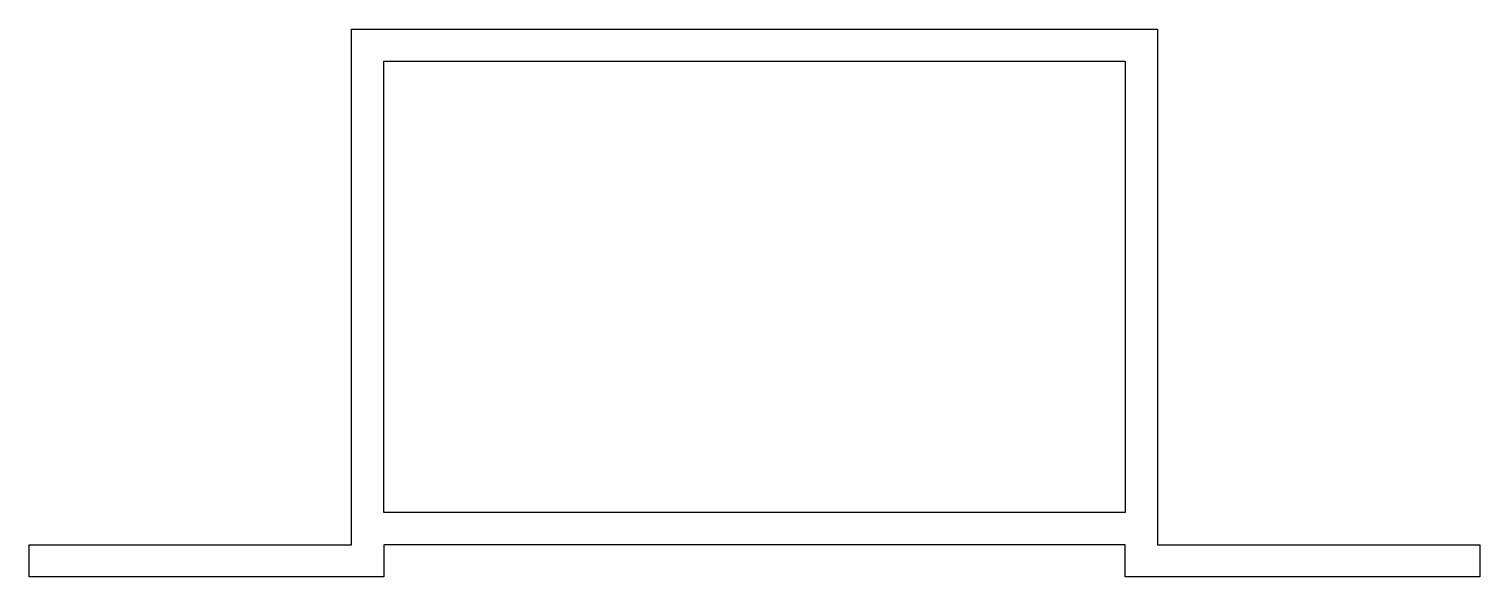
# Model space of a CAD drawing. Extents: x 352.6 to 442.6, y -71.1 to -37.1.
import ezdxf

# ---------------------------------------------------------------- set-up
doc = ezdxf.new("R2010")
doc.units = 0
doc.layers.add('ANA', color=220, linetype='CONTINUOUS')

msp = doc.modelspace()

# ---------------------------------------------------------------- linework, layer by layer
at = {"layer": 'ANA', "color": 0}
for points in [[(374.629, -71.143), (352.629, -71.143), (352.629, -69.143), (372.629, -69.143), (372.629, -37.143), (422.629, -37.143), (422.629, -69.143), (442.629, -69.143), (442.629, -71.143), (420.629, -71.143), (420.629, -69.143), (374.629, -69.143)], [(374.629, -67.143), (374.629, -39.143), (420.629, -39.143), (420.629, -67.143)]]:
    msp.add_lwpolyline(points, close=True, dxfattribs=at)

doc.saveas('drawing.dxf')
